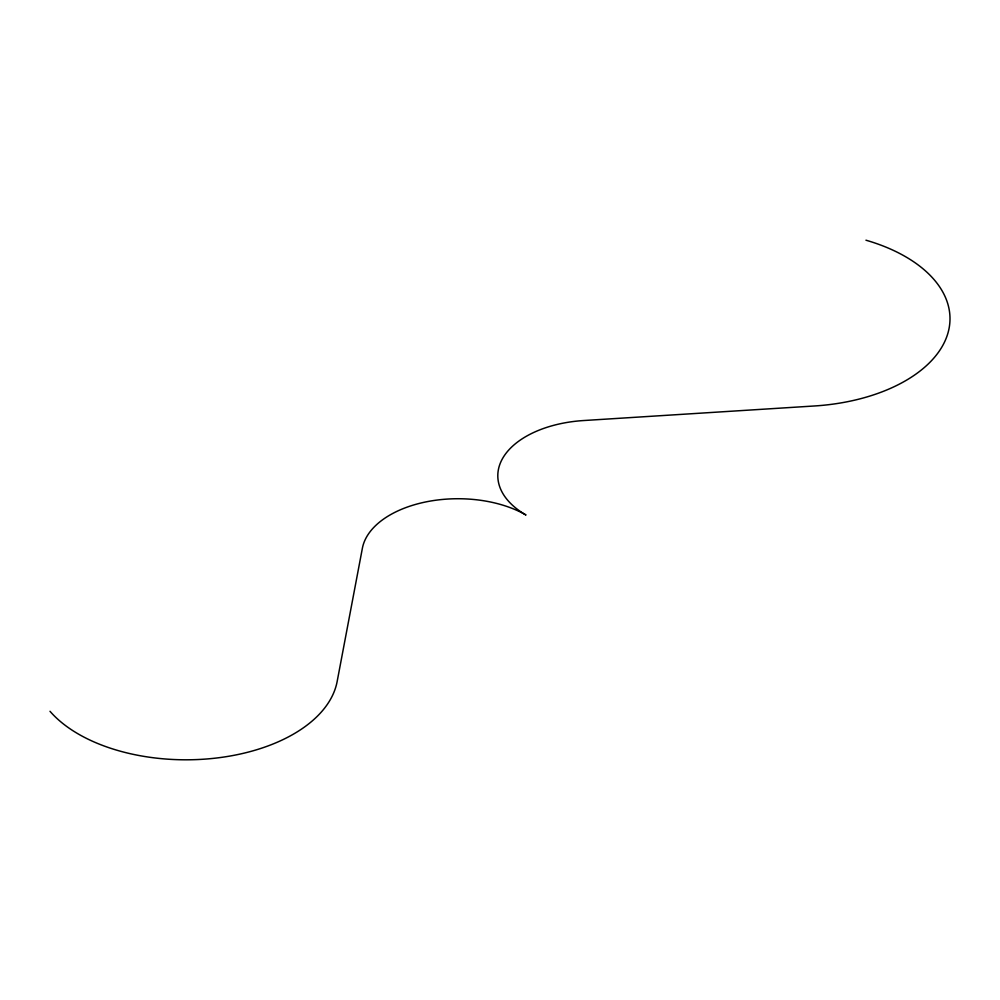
<?xml version="1.0" encoding="UTF-8"?>
<svg xmlns="http://www.w3.org/2000/svg" width="1000" height="1000" viewBox="0 0 1000 1000"><rect width="100%" height="100%" fill="white"/><g stroke="black" fill="none" stroke-linecap="round" stroke-linejoin="round"><path stroke-width="1.5" d="M50 711.287A152.05 87.788 0 0 0 212.825 758.425A152.05 87.788 0 0 0 337.137 681.562L362.388 548.225A96.163 55.512 0 0 1 426.062 501.875A96.163 55.512 0 0 1 525.975 515A96.163 55.512 0 0 1 503.263 457.312A96.163 55.512 0 0 1 583.525 420.55L814.488 405.975A152.05 87.788 0 0 0 947.613 334.2A152.05 87.788 0 0 0 865.95 240.2"/></g></svg>
